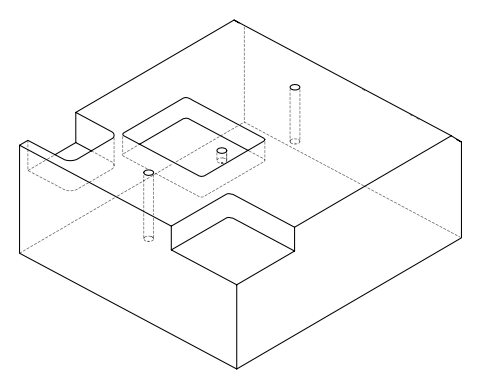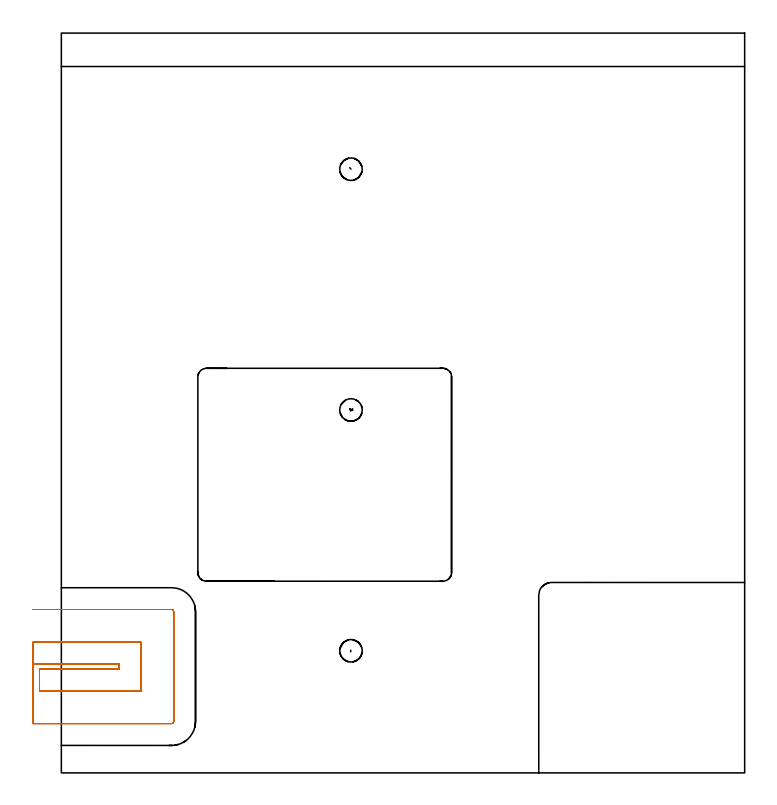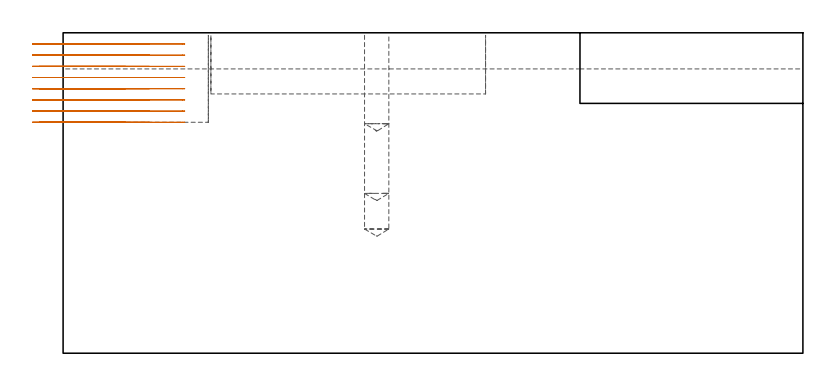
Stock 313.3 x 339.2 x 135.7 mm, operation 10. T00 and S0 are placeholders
(PLAN: 10 operations, 5 tool changes, 151.5 min)
(1 SPOT_DRILL | STEP1POCKET | NXT0321_9005460120000 | 0.03 min | 1 mm3)
(2 SPOT_DRILL_1 | STEP1POCKET_1 | NXT0321_9005460120000 | 0.03 min | 2816 mm3)
(3 SPOT_DRILL_2 | STEP1POCKET_2 | NXT0321_9005460120000 | 0.03 min | 1 mm3)
(4 DRILL_BLIND_HOLE_INTO_CENTER | STEP1POCKET | UGT0301_498 | 0.35 min | 6986 mm3)
(5 DRILL_BLIND_HOLE_INTO_CENTER_1 | STEP1POCKET_1 | UGT0301_498 | 0.08 min | 1194 mm3)
(6 DRILL_BLIND_HOLE_INTO_CENTER_2 | STEP1POCKET_2 | UGT0301_498 | 0.29 min | 5733 mm3)
(7 AREA_MILL | FG_CHAMFER_SURFACE | UGT0205_001 | 15.28 min | 36673 mm3)
(8 MILL_CORNER_NOTCH_RECTANGULAR | CORNER_NOTCH_RECTANGULAR | NXT0201_013 | Follow Part, ap 2.5, ae 75% | 33.8 min | 246224 mm3)
(9 MILL_RECTANGULAR_POCKET | POCKET_RECTANGULAR_STRAIGHT | NXT0201_008 | Follow Part, ap 1.5, ae 75% | 93.98 min | 290807 mm3)
(10 MILL_SLOT | SLOT_PARTIAL_RECTANGULAR | UGT0201_094 | Follow Part, ap 5, ae 75% | 7.6 min | 166584 mm3)
(TOOL NXT0321_9005460120000 | NC Spot Drill, 142deg, 12mm, Carbide, Uncoated | D12 PA142 FL30 Z2)
(TOOL UGT0301_498 | Carbide Drill 10.3 mm | D10.3 PA118 FL87 Z2)
(TOOL UGT0205_001 | Chamfer Mill 20 x 3 x 45 deg. | D20 FL50 Z2)
(TOOL NXT0201_013 | ENDMILL 10mm | D10 FL30 Z4)
(TOOL NXT0201_008 | ENDMILL 6mm [2P460-0600-NA 1630] | D6 FL26 Z6)
(TOOL UGT0201_094 | End mill 20 mm | D20 FL38 Z4)
(OP 10 MILL_SLOT)
G17 G21 G94 G90
T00 M6
G54
G17 G0 G90 X-13. Y49.9 S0 M3
G43 Z145.7 H0
Z130.962
G94 G1 X-10. F250.
X26.5 F500.
Y47.6
X-10.
Y37.6
X36.5
Y59.9
X-10.
X-13. F250.
Y22.6
X-10.
X50.5 F500.
G3 X51.5 Y23.6 R1.
G1 Y73.9
G3 X50.5 Y74.9 R1.
G1 X-10.
X-13. F250.
G0 Y49.9 Z126.225
G1 X-10.
X26.5 F500.
Y47.6
X-10.
Y37.6
X36.5
Y59.9
X-10.
X-13. F250.
Y22.6
X-10.
X50.5 F500.
G3 X51.5 Y23.6 R1.
G1 Y73.9
G3 X50.5 Y74.9 R1.
G1 X-10.
X-13. F250.
G0 Y49.9 Z121.487
G1 X-10.
X26.5 F500.
Y47.6
X-10.
Y37.6
X36.5
Y59.9
X-10.
X-13. F250.
Y22.6
X-10.
X50.5 F500.
G3 X51.5 Y23.6 R1.
G1 Y73.9
G3 X50.5 Y74.9 R1.
G1 X-10.
X-13. F250.
G0 Y49.9 Z116.75
G1 X-10.
X26.5 F500.
Y47.6
X-10.
Y37.6
X36.5
Y59.9
X-10.
X-13. F250.
Y22.6
X-10.
X50.5 F500.
G3 X51.5 Y23.6 R1.
G1 Y73.9
G3 X50.5 Y74.9 R1.
G1 X-10.
X-13. F250.
G0 Y49.9 Z112.012
G1 X-10.
X26.5 F500.
Y47.6
X-10.
Y37.6
X36.5
Y59.9
X-10.
X-13. F250.
Y22.6
X-10.
X50.5 F500.
G3 X51.5 Y23.6 R1.
G1 Y73.9
G3 X50.5 Y74.9 R1.
G1 X-10.
X-13. F250.
G0 Y49.9 Z107.275
G1 X-10.
X26.5 F500.
Y47.6
X-10.
Y37.6
X36.5
Y59.9
X-10.
X-13. F250.
Y22.6
X-10.
X50.5 F500.
G3 X51.5 Y23.6 R1.
G1 Y73.9
G3 X50.5 Y74.9 R1.
G1 X-10.
X-13. F250.
G0 Y49.9 Z102.537
G1 X-10.
X26.5 F500.
Y47.6
X-10.
Y37.6
X36.5
Y59.9
X-10.
X-13. F250.
Y22.6
X-10.
X50.5 F500.
G3 X51.5 Y23.6 R1.
G1 Y73.9
G3 X50.5 Y74.9 R1.
G1 X-10.
X-13. F250.
G0 Y49.9 Z97.8
G1 X-10.
X26.5 F500.
Y47.6
X-10.
Y37.6
X36.5
Y59.9
X-10.
X-13. F250.
Y22.6
X-10.
X50.5 F500.
G3 X51.5 Y23.6 R1.
G1 Y73.9
G3 X50.5 Y74.9 R1.
G1 X-10.
X-13. F250.
G0 Z145.7
M5
M2
